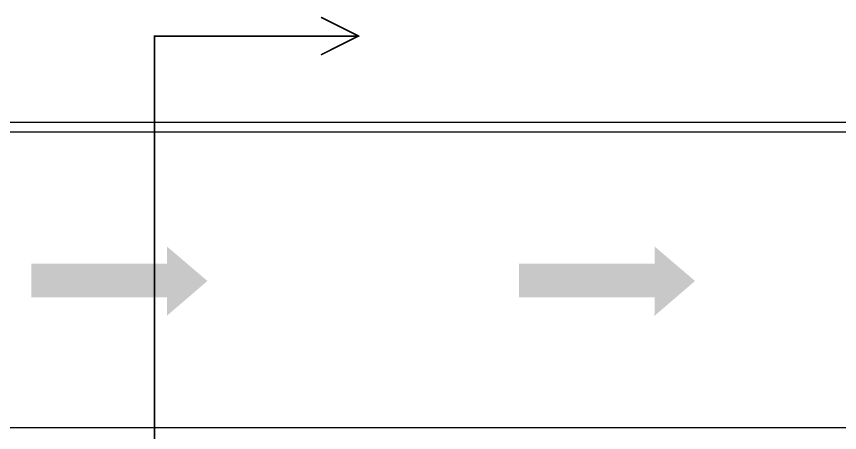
# Model space of a CAD drawing. Header units: inches. Extents: x 478327 to 492265, y -26791 to -22136.
# Drawn here: x 481247 to 481761, y -22850 to -22590 of the extents above; entities that cross this region are included whole.
import ezdxf

# ---------------------------------------------------------------- set-up
doc = ezdxf.new("R2010")
doc.units = ezdxf.units.IN
doc.header["$MEASUREMENT"] = 0
for name, color, linetype in [('1-WALL-HAT', 30, 'Continuous'), ('C-RD-TEXT-TITLE', 4, 'Continuous'), ('Parking', 7, 'Continuous')]:
    doc.layers.add(name, color=color, linetype=linetype)

msp = doc.modelspace()

# ---------------------------------------------------------------- hatches: boundary and pattern name
at = {"layer": '1-WALL-HAT'}
h = msp.add_hatch(color=256, dxfattribs=at)
h.paths.add_polyline_path([(481256.342, -22765.189), (481266.039, -22765.187), (481266.042, -22743.998), (481256.342, -22743.998)])
h.paths.add_polyline_path([(481266.042, -22743.998), (481266.039, -22765.187), (481293.299, -22765.179), (481293.303, -22743.998)])
h.paths.add_polyline_path([(481294.662, -22765.179), (481319.391, -22765.172), (481319.391, -22743.998), (481294.666, -22743.998)])
h.paths.add_polyline_path([(481293.299, -22765.179), (481294.662, -22765.179), (481294.666, -22743.998), (481293.303, -22743.998)])
h.paths.add_polyline_path([(481340.935, -22765.166), (481340.887, -22776.633), (481366.21, -22754.871), (481341.038, -22733.403), (481341.038, -22743.998), (481319.391, -22743.998), (481319.391, -22765.172)])
h = msp.add_hatch(color=256, dxfattribs=at)
h.paths.add_polyline_path([(481560.818, -22765.189), (481570.515, -22765.187), (481570.518, -22743.998), (481560.818, -22743.998)])
h.paths.add_polyline_path([(481570.518, -22743.998), (481570.515, -22765.187), (481597.775, -22765.179), (481597.779, -22743.998)])
h.paths.add_polyline_path([(481599.138, -22765.179), (481623.867, -22765.172), (481623.867, -22743.998), (481599.142, -22743.998)])
h.paths.add_polyline_path([(481597.775, -22765.179), (481599.138, -22765.179), (481599.142, -22743.998), (481597.779, -22743.998)])
h.paths.add_polyline_path([(481645.411, -22765.166), (481645.363, -22776.633), (481670.686, -22754.871), (481645.514, -22733.403), (481645.514, -22743.998), (481623.867, -22743.998), (481623.867, -22765.172)])

# ---------------------------------------------------------------- linework, layer by layer
at = {"layer": 'C-RD-TEXT-TITLE', "ltscale": 0.5, "const_width": 1, "elevation": 6.93}
for points in [[(481437.127, -22613.626), (481460.526, -22601.892), (481437.127, -22590.159)], [(481452.561, -26640.023), (481333.096, -26640.023), (481333.096, -22601.892), (481460.526, -22601.892)]]:
    msp.add_lwpolyline(points, dxfattribs=at)
at = {"layer": 'Parking'}
for p, q in [((480870.447, -22655.688), (482304.957, -22655.688)), ((480870.447, -22661.688), (482298.957, -22661.688)), ((482298.957, -22846.538), (479508.037, -22846.538))]:
    msp.add_line(p, q, dxfattribs=at)

doc.saveas('drawing.dxf')
